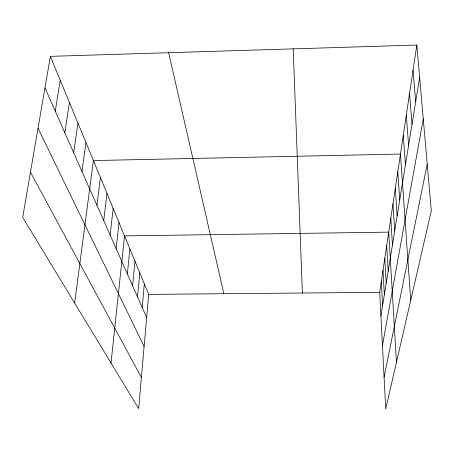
<?xml version="1.0" encoding="UTF-8"?>
<svg xmlns="http://www.w3.org/2000/svg" width="454" height="454" viewBox="0 0 454 454"><rect width="100%" height="100%" fill="white"/><g stroke="black" fill="none" stroke-linecap="round" stroke-linejoin="round"><path stroke-width="0.68" d="M50.383 56.358L148.685 294.391L138.657 408.589L22.7 217.409L50.383 56.358L416.829 45.048L431.3 210.826L385.724 408.952L379.686 292.331L416.829 45.048M142.204 307.46L144.349 283.892M137.517 296.876L139.787 272.843M132.568 285.708L134.974 261.192M127.347 273.91L129.895 248.894M111.031 363.041L124.527 235.898L388.726 232.125L396.461 362.275M116.139 248.605L119.016 222.551M110.118 235.013L113.182 208.42M103.728 220.587L106.991 193.432M96.929 205.242L100.419 177.514M74.638 303.039L93.422 160.568L400.456 154.059L410.722 300.287M81.953 171.43L85.959 142.499M73.679 152.748L77.986 123.187M64.803 132.704L69.439 102.496M55.257 111.151L60.263 80.279M380.906 315.91L419.655 77.424M382.438 345.517L423.276 118.874M384.073 377.126L427.225 164.149M148.685 294.391L379.686 292.331M30.475 172.191L141.393 377.461M38.028 128.232L144.105 346.51M44.963 87.906L146.653 317.511M168.644 52.709L223.856 293.721M413.055 70.177L415.688 101.844M409.559 93.456L412.016 124.436M406.307 115.089L408.611 145.393M403.283 135.241L405.445 164.887M397.806 171.674L399.73 200.055M395.326 188.194L397.142 215.979M392.994 203.715L394.713 230.921M390.798 218.334L392.432 244.978M386.712 245.535L388.187 271.095M384.81 258.201L386.212 283.239M383.011 270.192L384.345 294.725M381.303 281.554L382.58 305.599M293.205 48.862L302.387 293.023"/></g></svg>
